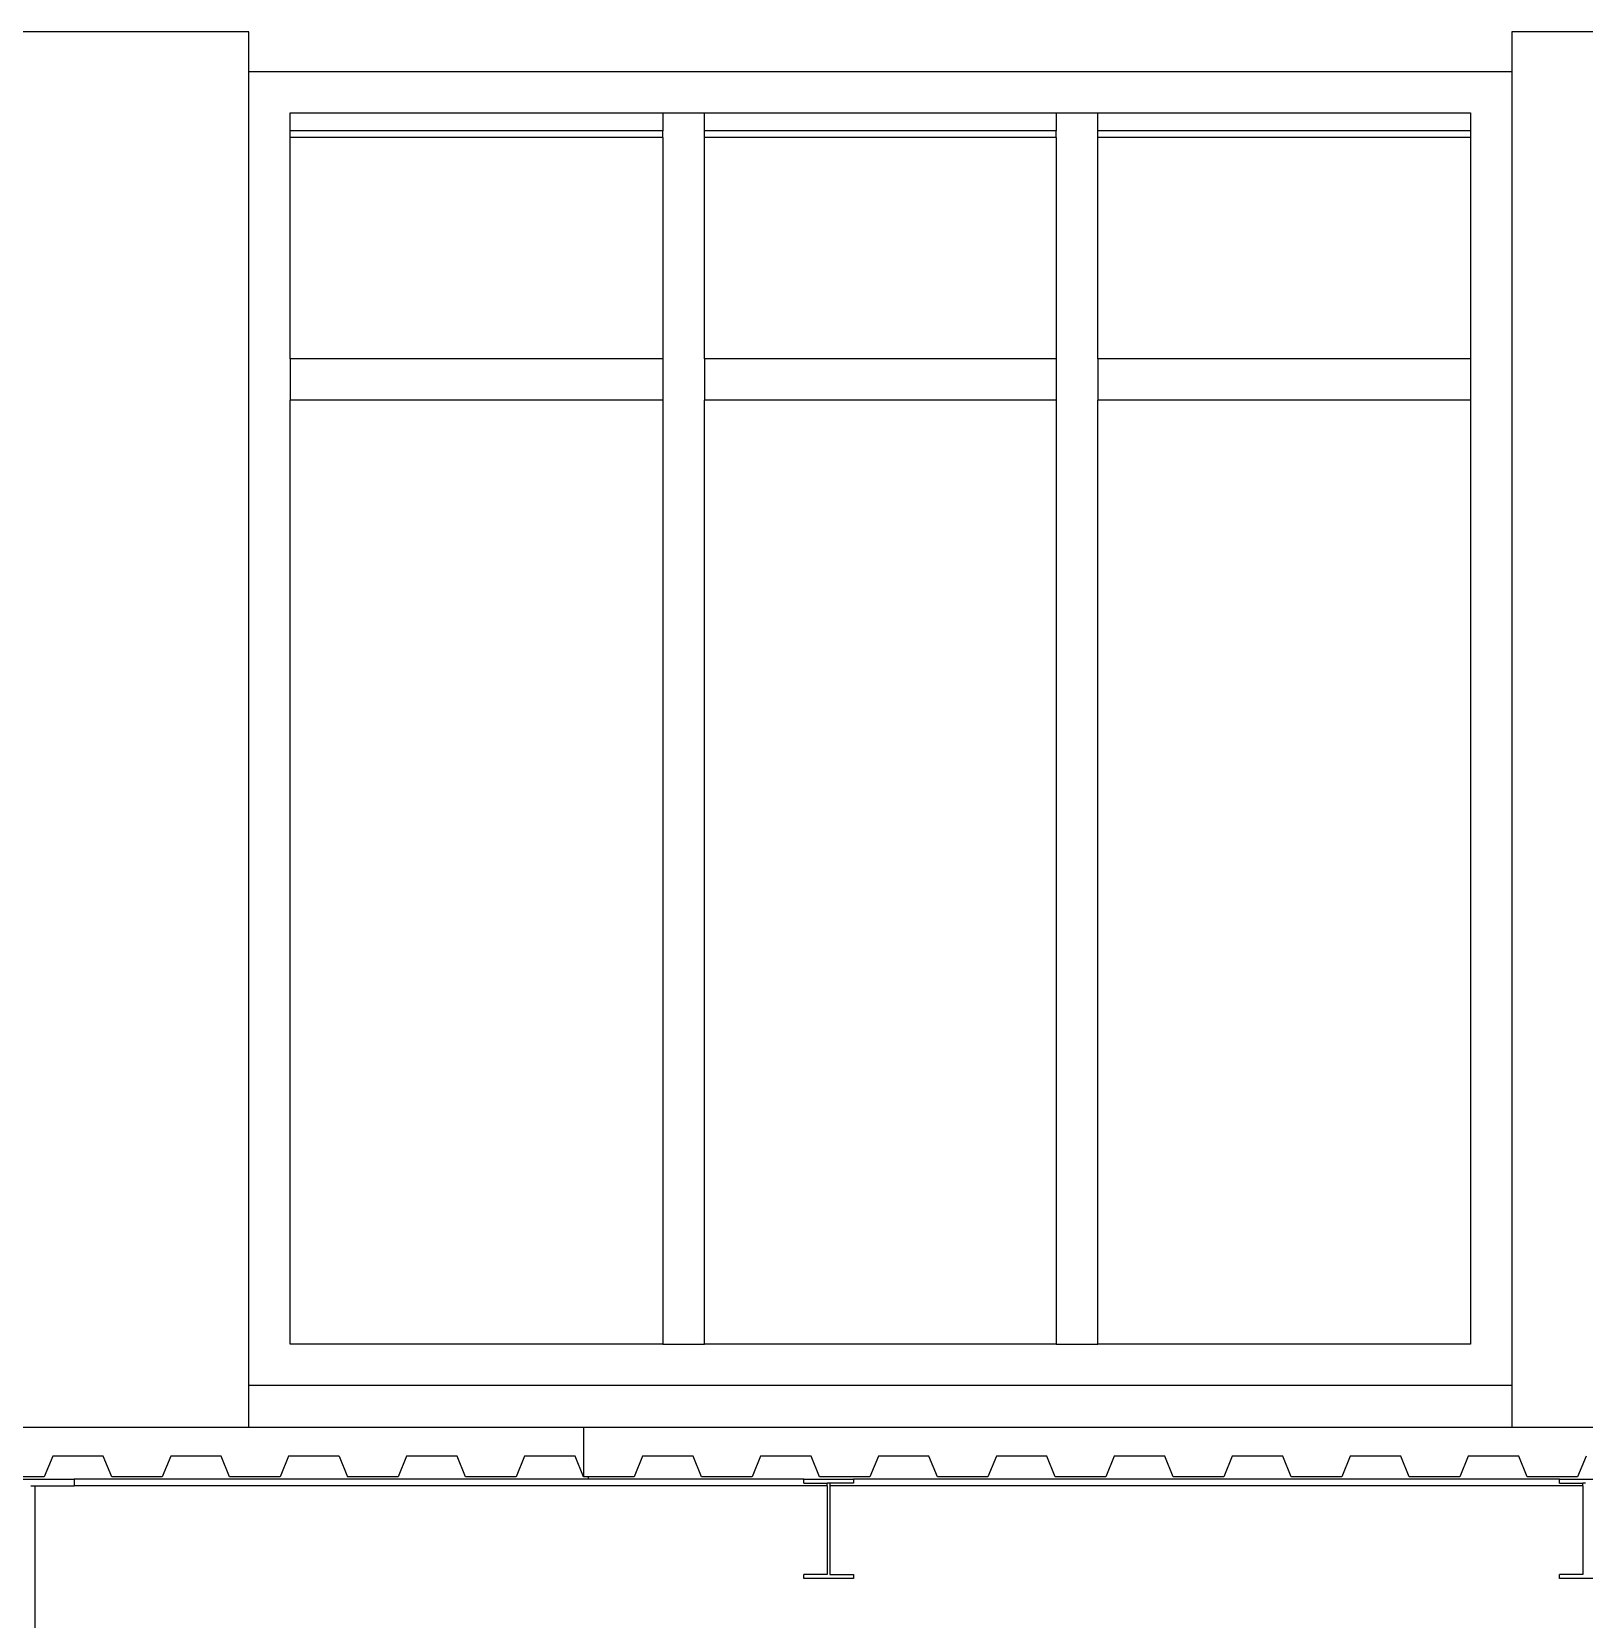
# Model space of a CAD drawing. Extents: x -35.6 to 35.6, y -12.2 to 13.4.
# Drawn here: x -11.235 to -7.485, y 6.994 to 10.829 of the extents above; entities that cross this region are included whole.
import ezdxf

# ---------------------------------------------------------------- set-up
doc = ezdxf.new("R2010")
doc.units = 0
doc.layers.get('0').update_dxf_attribs({"linetype": 'CONTINUOUS'})
doc.layers.add('SECTIONCUTEDGES', color=7, linetype='CONTINUOUS')

msp = doc.modelspace()

# ---------------------------------------------------------------- linework, layer by layer
for p, q in [((-10.7102, 10.8286), (-11.8602, 10.8286)), ((-10.7102, 10.7329), (-10.7102, 10.8286)), ((-6.5102, 10.8286), (-7.6602, 10.8286)), ((-7.6602, 10.8286), (-7.6602, 10.7329)), ((-10.7102, 7.5586), (-10.7102, 10.7329)), ((-10.7102, 10.7329), (-7.6602, 10.7329)), ((-7.6602, 10.7329), (-7.6602, 7.5586)), ((-10.6102, 10.5889), (-10.6102, 10.6329)), ((-10.6102, 10.6329), (-9.7102, 10.6329)), ((-9.7102, 10.6329), (-9.6102, 10.6329)), ((-9.7102, 10.6329), (-9.7102, 10.5889)), ((-9.6102, 10.6329), (-8.7602, 10.6329)), ((-9.6102, 10.5889), (-9.6102, 10.6329)), ((-8.7602, 10.6329), (-8.7602, 10.5889)), ((-8.7602, 10.6329), (-8.6602, 10.6329)), ((-8.6602, 10.5889), (-8.6602, 10.6329)), ((-8.6602, 10.6329), (-7.7602, 10.6329)), ((-7.7602, 10.6329), (-7.7602, 10.5889)), ((-9.7102, 10.5889), (-10.6102, 10.5889)), ((-10.6102, 10.5729), (-10.6102, 10.5889)), ((-9.7102, 10.5729), (-9.7102, 10.5889)), ((-8.7602, 10.5889), (-9.6102, 10.5889)), ((-9.6102, 10.5729), (-9.6102, 10.5889)), ((-8.7602, 10.5729), (-8.7602, 10.5889)), ((-7.7602, 10.5889), (-8.6602, 10.5889)), ((-8.6602, 10.5729), (-8.6602, 10.5889)), ((-7.7602, 10.5889), (-7.7602, 10.5729)), ((-10.6102, 10.0386), (-10.6102, 10.5729)), ((-9.7102, 10.5729), (-10.6102, 10.5729)), ((-9.7102, 10.5729), (-9.7102, 10.0386)), ((-8.7602, 10.5729), (-9.6102, 10.5729)), ((-9.6102, 10.0386), (-9.6102, 10.5729)), ((-8.7602, 10.5729), (-8.7602, 10.0386)), ((-8.6602, 10.0386), (-8.6602, 10.5729)), ((-7.7602, 10.5729), (-8.6602, 10.5729)), ((-7.7602, 10.5729), (-7.7602, 10.0386)), ((-9.7102, 10.0386), (-10.6102, 10.0386)), ((-10.6102, 10.0386), (-10.6102, 9.9386)), ((-9.7102, 10.0386), (-9.7102, 9.9386)), ((-8.7602, 10.0386), (-9.6102, 10.0386)), ((-9.6102, 10.0386), (-9.6102, 9.9386)), ((-8.7602, 10.0386), (-8.7602, 9.9386)), ((-7.7602, 10.0386), (-8.6602, 10.0386)), ((-8.6602, 10.0386), (-8.6602, 9.9386)), ((-7.7602, 10.0386), (-7.7602, 9.9386)), ((-9.7102, 9.9386), (-10.6102, 9.9386)), ((-10.6102, 7.6586), (-10.6102, 9.9386)), ((-9.7102, 9.9386), (-9.7102, 7.6586)), ((-8.7602, 9.9386), (-9.6102, 9.9386)), ((-9.6102, 7.6586), (-9.6102, 9.9386)), ((-8.7602, 9.9386), (-8.7602, 7.6586)), ((-7.7602, 9.9386), (-8.6602, 9.9386)), ((-8.6602, 7.6586), (-8.6602, 9.9386)), ((-7.7602, 9.9386), (-7.7602, 7.6586)), ((-9.7102, 7.6586), (-10.6102, 7.6586)), ((-9.7102, 7.6586), (-9.6102, 7.6586)), ((-8.7602, 7.6586), (-9.6102, 7.6586)), ((-8.7602, 7.6586), (-8.6602, 7.6586)), ((-7.7602, 7.6586), (-8.6602, 7.6586)), ((-7.6602, 7.5586), (-10.7102, 7.5586)), ((-10.7102, 7.4586), (-10.7102, 7.5586)), ((-7.6602, 7.5586), (-7.6602, 7.4586)), ((-9.8906, 7.3329), (-11.1321, 7.3329)), ((-9.8906, 7.3386), (-9.8906, 7.3329)), ((-9.3702, 7.3329), (-9.8906, 7.3329)), ((-7.5452, 7.3329), (-9.2502, 7.3329)), ((-11.2371, 7.3169), (-11.2271, 7.3169)), ((-11.2271, 7.3169), (-11.2271, 6.8489)), ((-9.3133, 7.3169), (-11.1321, 7.3169)), ((-7.4883, 7.3169), (-9.3071, 7.3169))]:
    msp.add_line(p, q)
at = {"layer": 'SECTIONCUTEDGES'}
for p, q in [((-11.8602, 7.4586), (-10.7102, 7.4586)), ((-10.7102, 7.4586), (-9.902, 7.4586)), ((-9.902, 7.4586), (-9.902, 7.3386)), ((-9.902, 7.4586), (-7.6602, 7.4586)), ((-7.6602, 7.4586), (-6.7686, 7.4586)), ((-11.1839, 7.3886), (-11.2042, 7.3386)), ((-11.0618, 7.3886), (-11.1839, 7.3886)), ((-11.0414, 7.3386), (-11.0618, 7.3886)), ((-10.899, 7.3886), (-10.9194, 7.3386)), ((-10.7769, 7.3886), (-10.899, 7.3886)), ((-10.7566, 7.3386), (-10.7769, 7.3886)), ((-10.6142, 7.3886), (-10.6345, 7.3386)), ((-10.4921, 7.3886), (-10.6142, 7.3886)), ((-10.4921, 7.3886), (-10.4717, 7.3386)), ((-10.3293, 7.3886), (-10.3496, 7.3386)), ((-10.2072, 7.3886), (-10.3293, 7.3886)), ((-10.1869, 7.3386), (-10.2072, 7.3886)), ((-10.0444, 7.3886), (-10.0648, 7.3386)), ((-9.9224, 7.3886), (-10.0444, 7.3886)), ((-9.902, 7.3386), (-9.9224, 7.3886)), ((-9.7596, 7.3886), (-9.7799, 7.3386)), ((-9.6375, 7.3886), (-9.7596, 7.3886)), ((-9.6172, 7.3386), (-9.6375, 7.3886)), ((-9.4747, 7.3886), (-9.4951, 7.3386)), ((-9.3526, 7.3886), (-9.4747, 7.3886)), ((-9.3323, 7.3386), (-9.3526, 7.3886)), ((-9.1899, 7.3886), (-9.2102, 7.3386)), ((-9.0678, 7.3886), (-9.1899, 7.3886)), ((-9.0474, 7.3386), (-9.0678, 7.3886)), ((-8.905, 7.3886), (-8.9254, 7.3386)), ((-8.7829, 7.3886), (-8.905, 7.3886)), ((-8.7626, 7.3386), (-8.7829, 7.3886)), ((-8.6202, 7.3886), (-8.6405, 7.3386)), ((-8.4981, 7.3886), (-8.6202, 7.3886)), ((-8.4777, 7.3386), (-8.4981, 7.3886)), ((-8.3353, 7.3886), (-8.3556, 7.3386)), ((-8.2132, 7.3886), (-8.3353, 7.3886)), ((-8.1929, 7.3386), (-8.2132, 7.3886)), ((-8.0504, 7.3886), (-8.0708, 7.3386)), ((-7.9284, 7.3886), (-8.0504, 7.3886)), ((-7.908, 7.3386), (-7.9284, 7.3886)), ((-7.7656, 7.3886), (-7.7859, 7.3386)), ((-7.6435, 7.3886), (-7.7656, 7.3886)), ((-7.6232, 7.3386), (-7.6435, 7.3886)), ((-7.4807, 7.3886), (-7.5011, 7.3386)), ((-11.3321, 7.3329), (-11.1321, 7.3329)), ((-11.2042, 7.3386), (-11.3263, 7.3386)), ((-11.1321, 7.3329), (-11.1321, 7.3169)), ((-10.9194, 7.3386), (-11.0414, 7.3386)), ((-10.6345, 7.3386), (-10.7566, 7.3386)), ((-10.3496, 7.3386), (-10.4717, 7.3386)), ((-10.0648, 7.3386), (-10.1869, 7.3386)), ((-9.8906, 7.3386), (-9.902, 7.3386)), ((-9.7799, 7.3386), (-9.8906, 7.3386)), ((-9.4951, 7.3386), (-9.6172, 7.3386)), ((-9.3702, 7.3231), (-9.3702, 7.3329)), ((-9.3702, 7.3329), (-9.2502, 7.3329)), ((-9.2102, 7.3386), (-9.3323, 7.3386)), ((-9.2502, 7.3329), (-9.2502, 7.3231)), ((-8.9254, 7.3386), (-9.0474, 7.3386)), ((-8.6405, 7.3386), (-8.7626, 7.3386)), ((-8.3556, 7.3386), (-8.4777, 7.3386)), ((-8.0708, 7.3386), (-8.1929, 7.3386)), ((-7.7859, 7.3386), (-7.908, 7.3386)), ((-7.5011, 7.3386), (-7.6232, 7.3386)), ((-7.5452, 7.3231), (-7.5452, 7.3329)), ((-7.5452, 7.3329), (-7.4252, 7.3329)), ((-11.2271, 7.3169), (-11.1321, 7.3169)), ((-9.3702, 7.3231), (-9.3133, 7.3231)), ((-9.3071, 7.3231), (-9.3133, 7.3231)), ((-9.3133, 7.3169), (-9.3133, 7.3231)), ((-9.3133, 7.3169), (-9.3133, 7.1027)), ((-9.2502, 7.3231), (-9.3071, 7.3231)), ((-9.3071, 7.3231), (-9.3071, 7.3169)), ((-9.3071, 7.3169), (-9.3071, 7.1027)), ((-7.5452, 7.3231), (-7.4883, 7.3231)), ((-7.4821, 7.3231), (-7.4883, 7.3231)), ((-7.4883, 7.3169), (-7.4883, 7.3231)), ((-7.4883, 7.3169), (-7.4883, 7.1027)), ((-9.3133, 7.1027), (-9.3702, 7.1027)), ((-9.3702, 7.0929), (-9.3702, 7.1027)), ((-9.3071, 7.1027), (-9.2502, 7.1027)), ((-9.2502, 7.1027), (-9.2502, 7.0929)), ((-7.4883, 7.1027), (-7.5452, 7.1027)), ((-7.5452, 7.0929), (-7.5452, 7.1027)), ((-9.2502, 7.0929), (-9.3702, 7.0929)), ((-7.4252, 7.0929), (-7.5452, 7.0929))]:
    msp.add_line(p, q, dxfattribs=at)

doc.saveas('drawing.dxf')
